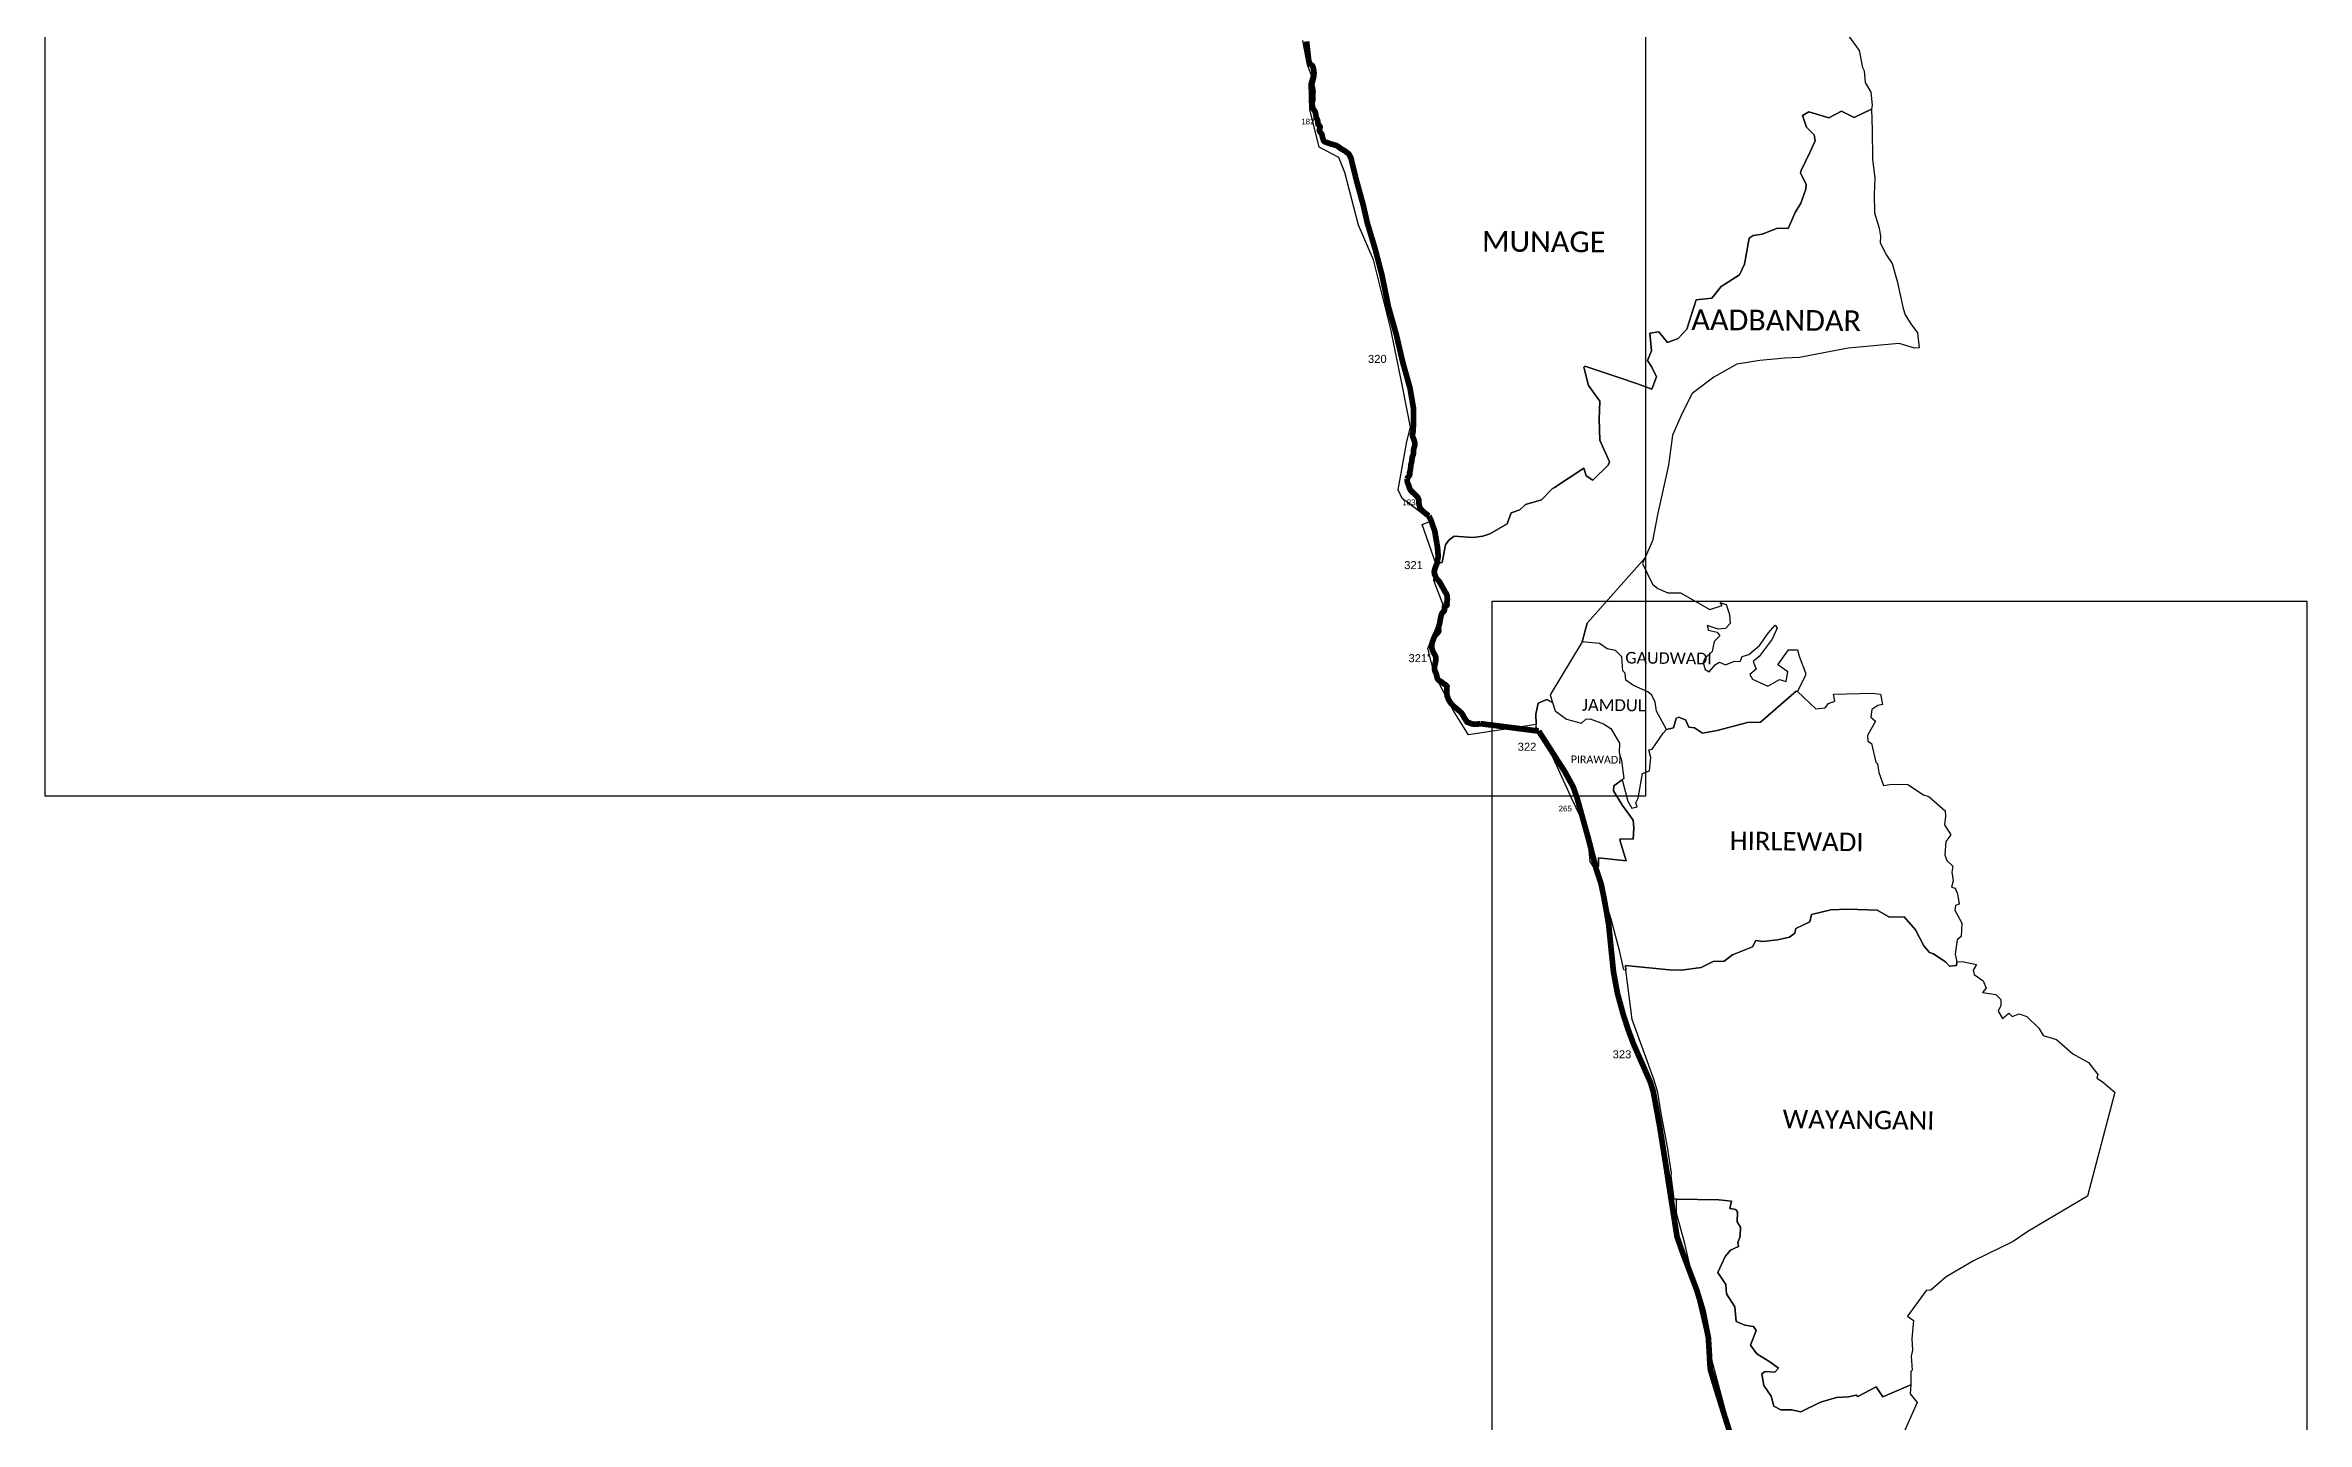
# Model space of a CAD drawing. Header units: metres. Extents: x 0 to 561379, y 0 to 4092696.
# Drawn here: x 319714 to 339495, y 1785539 to 1797582 of the extents above; entities that cross this region are included whole.
import ezdxf

# ---------------------------------------------------------------- set-up
doc = ezdxf.new("R2010")
doc.units = ezdxf.units.M
for name, color, linetype in [('ARTIFICIALLY PROTECTED', 10, 'Continuous'), ('COASTLINE', 5, 'Continuous'), ('NATURALLY PROTECTED', 3, 'Continuous'), ('UNPROTECTED', 130, 'Continuous'), ('UNPROTECTED DUE TO CREEK', 150, 'Continuous'), ('VILLAGE BOUNDRY', 32, 'Continuous'), ('VILLAGE NAME', 1, 'Continuous')]:
    doc.layers.add(name, color=color, linetype=linetype)
doc.styles.get("Standard").update_dxf_attribs({"font": 'arial.ttf'})
picture_1 = doc.add_image_def('image1.ecw', size_in_pixel=(466537, 1349983.0))
picture_2 = doc.add_image_def('image2.ecw', size_in_pixel=(237473, 771506))

msp = doc.modelspace()

# ---------------------------------------------------------------- linework, layer by layer
at = {"layer": 'ARTIFICIALLY PROTECTED', "const_width": 50, "flags": 128}
msp.add_lwpolyline([(332974, 1791275), (333001, 1791234), (333078, 1791095), (333115, 1790989), (333160, 1790826), (333203, 1790672)], dxfattribs=at)
at = {"layer": 'COASTLINE', "flags": 128}
msp.add_lwpolyline([(330747, 1797616), (330753, 1797559), (330759, 1797507), (330765, 1797451), (330773, 1797426), (330781, 1797416), (330797, 1797404), (330804, 1797390), (330811, 1797353), (330812, 1797334), (330810, 1797311), (330803, 1797282), (330798, 1797263), (330794, 1797245), (330793, 1797232), (330799, 1797204), (330803, 1797175), (330802, 1797160), (330800, 1797137), (330801, 1797116), (330801, 1797104), (330799, 1797093), (330796, 1797083), (330796, 1797071), (330795, 1797061), (330797, 1797052), (330800, 1797039), (330808, 1797020), (330820, 1797003), (330825, 1796989), (330828, 1796971), (330831, 1796952), (330835, 1796943), (330841, 1796932), (330846, 1796913), (330847, 1796891), (330852, 1796885), (330864, 1796872), (330865, 1796865), (330862, 1796854), (330860, 1796845), (330860, 1796833), (330868, 1796820), (330878, 1796808), (330883, 1796795), (330885, 1796780), (330890, 1796765), (330896, 1796746), (330904, 1796739), (330920, 1796732), (330944, 1796724), (330971, 1796715), (331001, 1796708), (331015, 1796701), (331036, 1796686), (331053, 1796674), (331083, 1796657), (331117, 1796630), (331135, 1796595), (331147, 1796546), (331182, 1796403), (331241, 1796189), (331278, 1796027), (331347, 1795798), (331405, 1795576), (331463, 1795293), (331534, 1795042), (331586, 1794816), (331651, 1794585), (331681, 1794410), (331682, 1794268), (331679, 1794221), (331677, 1794191), (331672, 1794177), (331673, 1794167), (331678, 1794148), (331689, 1794124), (331694, 1794100), (331694, 1794082), (331684, 1794052), (331681, 1794031), (331681, 1794006), (331679, 1793997), (331673, 1793986), (331670, 1793975), (331667, 1793942), (331663, 1793927), (331659, 1793912), (331657, 1793887), (331656, 1793872), (331651, 1793855), (331648, 1793842), (331649, 1793830), (331646, 1793818), (331636, 1793805), (331628, 1793793), (331626, 1793775), (331630, 1793754), (331642, 1793727), (331647, 1793707), (331658, 1793687), (331687, 1793659), (331713, 1793634), (331723, 1793618), (331728, 1793604), (331730, 1793571), (331736, 1793542), (331745, 1793525), (331762, 1793507), (331793, 1793481), (331817, 1793464), (331836, 1793423), (331868, 1793331), (331892, 1793188), (331898, 1793110), (331888, 1793051), (331871, 1793008), (331863, 1792978), (331866, 1792954), (331886, 1792913), (331908, 1792890), (331925, 1792860), (331941, 1792832), (331955, 1792806), (331969, 1792785), (331975, 1792769), (331977, 1792751), (331978, 1792737), (331977, 1792724), (331974, 1792710), (331972, 1792705), (331973, 1792699), (331976, 1792691), (331975, 1792685), (331972, 1792682), (331962, 1792682), (331956, 1792678), (331953, 1792672), (331954, 1792666), (331954, 1792652), (331953, 1792641), (331951, 1792635), (331942, 1792626), (331932, 1792614), (331927, 1792603), (331921, 1792583), (331915, 1792549), (331911, 1792525), (331902, 1792495), (331901, 1792483), (331902, 1792470), (331903, 1792459), (331901, 1792452), (331893, 1792441), (331879, 1792429), (331869, 1792416), (331860, 1792397), (331851, 1792371), (331845, 1792356), (331843, 1792341), (331842, 1792315), (331845, 1792297), (331855, 1792272), (331869, 1792247), (331876, 1792234), (331878, 1792224), (331878, 1792204), (331870, 1792164), (331865, 1792138), (331866, 1792122), (331870, 1792105), (331877, 1792094), (331883, 1792076), (331887, 1792056), (331893, 1792038), (331903, 1792026), (331930, 1792010), (331948, 1791995), (331963, 1791987), (331970, 1791980), (331975, 1791973), (331973, 1791960), (331973, 1791938), (331972, 1791916), (331977, 1791888), (331987, 1791861), (332007, 1791827), (332034, 1791799), (332076, 1791764), (332094, 1791749), (332111, 1791728), (332122, 1791705), (332138, 1791681), (332150, 1791662), (332161, 1791657), (332180, 1791650), (332195, 1791645), (332207, 1791643), (332228, 1791643), (332248, 1791644), (332267, 1791647), (332777, 1791582), (332834, 1791494), (332926, 1791350), (333001, 1791234), (333078, 1791095), (333115, 1790989), (333160, 1790826), (333214, 1790632), (333280, 1790375), (333324, 1790241), (333347, 1790128), (333375, 1789974), (333389, 1789890), (333412, 1789662), (333431, 1789477), (333466, 1789287), (333516, 1789104), (333560, 1788969), (333606, 1788845), (333682, 1788673), (333754, 1788510), (333780, 1788424), (333834, 1788131), (333888, 1787792), (333933, 1787502), (333987, 1787158), (334037, 1787015), (334160, 1786690), (334215, 1786510), (334261, 1786275), (334268, 1786162), (334274, 1786047), (334279, 1785993), (334325, 1785842), (334391, 1785629), (334447, 1785452)], dxfattribs=at)
at = {"layer": 'NATURALLY PROTECTED', "const_width": 50, "flags": 128}
for points in [[(330747, 1797616), (330753, 1797559), (330759, 1797507), (330765, 1797451), (330773, 1797426), (330781, 1797416), (330797, 1797404), (330804, 1797390), (330811, 1797353), (330812, 1797334), (330810, 1797311), (330803, 1797282), (330798, 1797263), (330794, 1797245), (330793, 1797232), (330795, 1797222)], [(330961, 1796718), (330971, 1796715), (331001, 1796708), (331015, 1796701), (331036, 1796686), (331053, 1796674), (331083, 1796657), (331117, 1796630), (331135, 1796595), (331147, 1796546), (331182, 1796403), (331241, 1796189), (331278, 1796027), (331347, 1795798), (331405, 1795576), (331463, 1795293), (331534, 1795042), (331586, 1794816), (331651, 1794585), (331681, 1794410), (331682, 1794268), (331679, 1794221), (331677, 1794191), (331672, 1794177), (331673, 1794167), (331678, 1794148), (331689, 1794124), (331694, 1794100), (331694, 1794082), (331684, 1794052), (331681, 1794031), (331681, 1794006), (331679, 1793997), (331673, 1793986), (331670, 1793975), (331667, 1793942), (331663, 1793927), (331659, 1793912), (331657, 1793887), (331656, 1793872), (331651, 1793855), (331648, 1793842), (331649, 1793830), (331646, 1793818), (331636, 1793805), (331628, 1793793), (331627, 1793790)], [(331817, 1793464), (331836, 1793423), (331868, 1793331), (331892, 1793188), (331898, 1793110), (331888, 1793051), (331871, 1793008), (331863, 1792978), (331866, 1792954), (331886, 1792913), (331908, 1792890), (331925, 1792860), (331941, 1792832), (331955, 1792806), (331969, 1792785), (331975, 1792769), (331977, 1792751), (331978, 1792737), (331977, 1792724), (331974, 1792710), (331972, 1792705), (331973, 1792699), (331976, 1792691), (331975, 1792685), (331972, 1792682), (331962, 1792682), (331960, 1792681)], [(331960, 1792681), (331956, 1792678), (331953, 1792672), (331954, 1792666), (331954, 1792652), (331953, 1792641), (331951, 1792635), (331942, 1792626), (331932, 1792614), (331927, 1792603), (331921, 1792583), (331915, 1792549), (331911, 1792525), (331902, 1792495), (331901, 1792483), (331902, 1792470), (331903, 1792459), (331901, 1792452), (331893, 1792441), (331879, 1792429), (331869, 1792416), (331860, 1792397), (331851, 1792371), (331845, 1792356), (331843, 1792341), (331842, 1792315), (331845, 1792297), (331855, 1792272), (331869, 1792247), (331876, 1792234), (331878, 1792224), (331878, 1792204), (331870, 1792164), (331865, 1792138), (331866, 1792122), (331870, 1792105), (331877, 1792094), (331883, 1792076), (331887, 1792056), (331893, 1792038), (331903, 1792026), (331930, 1792010), (331948, 1791995), (331963, 1791987), (331970, 1791980), (331975, 1791973), (331973, 1791960), (331973, 1791938), (331972, 1791916), (331977, 1791888), (331987, 1791861), (332007, 1791827), (332034, 1791799), (332076, 1791764), (332094, 1791749), (332111, 1791728), (332122, 1791705), (332138, 1791681), (332150, 1791662), (332161, 1791657), (332180, 1791650), (332195, 1791645), (332207, 1791643), (332228, 1791643), (332248, 1791644), (332267, 1791647)], [(332777, 1791582), (332834, 1791494), (332926, 1791350), (332974, 1791275)], [(333203, 1790672), (333214, 1790632), (333280, 1790375), (333324, 1790241), (333347, 1790128), (333375, 1789974), (333389, 1789890), (333412, 1789662), (333431, 1789477), (333466, 1789287), (333516, 1789104), (333560, 1788969), (333606, 1788845), (333682, 1788673), (333754, 1788510), (333780, 1788424), (333834, 1788131), (333888, 1787792), (333933, 1787502), (333987, 1787158), (334037, 1787015), (334160, 1786690), (334215, 1786510), (334261, 1786275), (334268, 1786162), (334274, 1786047), (334279, 1785993), (334325, 1785842), (334391, 1785629), (334447, 1785452)]]:
    msp.add_lwpolyline(points, dxfattribs=at)
at = {"layer": 'UNPROTECTED', "const_width": 50, "flags": 128}
for points in [[(330795, 1797222), (330799, 1797204), (330803, 1797175), (330802, 1797160), (330800, 1797137), (330801, 1797116), (330801, 1797104), (330799, 1797093), (330796, 1797083), (330796, 1797071), (330795, 1797061), (330797, 1797052), (330800, 1797039), (330808, 1797020), (330820, 1797003), (330825, 1796989), (330828, 1796971), (330831, 1796952), (330835, 1796943), (330841, 1796932), (330846, 1796913), (330847, 1796891), (330852, 1796885), (330864, 1796872), (330865, 1796865), (330862, 1796854), (330860, 1796845), (330860, 1796833), (330868, 1796820), (330878, 1796808), (330883, 1796795), (330885, 1796780), (330890, 1796765), (330896, 1796746), (330904, 1796739), (330920, 1796732), (330944, 1796724), (330961, 1796718)], [(331627, 1793790), (331626, 1793775), (331630, 1793754), (331642, 1793727), (331647, 1793707), (331658, 1793687), (331687, 1793659), (331713, 1793634), (331723, 1793618), (331728, 1793604), (331730, 1793571), (331736, 1793542), (331745, 1793525), (331762, 1793507), (331793, 1793481), (331817, 1793464)]]:
    msp.add_lwpolyline(points, dxfattribs=at)
at = {"layer": 'UNPROTECTED DUE TO CREEK', "const_width": 50, "flags": 128}
msp.add_lwpolyline([(332267, 1791647), (332777, 1791582)], dxfattribs=at)
at = {"layer": 'VILLAGE BOUNDRY'}
for points in [[(335487, 1797666, 0), (335579, 1797537, 0), (335610, 1797387, 0), (335623, 1797357, 0), (335634, 1797257, 0), (335683, 1797172, 0), (335694, 1797057, 0), (335688, 1797022, 0), (335537, 1796951, 0), (335427, 1797006, 0), (335316, 1796946, 0), (335139, 1796999, 0), (335084, 1796967, 0), (335120, 1796867, 0), (335186, 1796799, 0), (335195, 1796745, 0), (335150, 1796643, 0), (335070, 1796480, 0), (335067, 1796462, 0), (335117, 1796366, 0), (335114, 1796322, 0), (335070, 1796200, 0), (335021, 1796118, 0), (334958, 1795980, 0), (334867, 1795981, 0), (334731, 1795928, 0), (334654, 1795917, 0), (334618, 1795895, 0), (334576, 1795667, 0), (334532, 1795573, 0), (334373, 1795473, 0), (334290, 1795369, 0), (334155, 1795355, 0), (334073, 1795099, 0), (333997, 1795018, 0), (333903, 1794982, 0), (333829, 1795075, 0), (333750, 1795062, 0), (333763, 1794910, 0), (333728, 1794824, 0), (333767, 1794765, 0), (333807, 1794682, 0), (333766, 1794574, 0), (333642, 1794621, 0), (333479, 1794674, 0), (333181, 1794775, 0), (333173, 1794767, 0), (333213, 1794606, 0), (333312, 1794467, 0), (333307, 1794310, 0), (333313, 1794128, 0), (333395, 1793938, 0), (333386, 1793907, 0), (333250, 1793777, 0), (333193, 1793816, 0), (333173, 1793883, 0), (332915, 1793712, 0), (332899, 1793705, 0), (332802, 1793606, 0), (332661, 1793564, 0), (332612, 1793519, 0), (332536, 1793492, 0), (332500, 1793396, 0), (332350, 1793307, 0), (332289, 1793287, 0), (332203, 1793276, 0), (332038, 1793287, 0), (331990, 1793251, 0), (331963, 1793211, 0), (331932, 1793056, 0), (331877, 1793047, 0), (331758, 1793388, 0), (331839, 1793420, 0), (331662, 1793559, 0), (331582, 1793616, 0), (331547, 1793692, 0), (331623, 1794116, 0), (331656, 1794241, 0), (331585, 1794596, 0), (331483, 1795097, 0), (331332, 1795704, 0), (331200, 1796009, 0), (331082, 1796469, 0), (331028, 1796601, 0), (330857, 1796692, 0), (330774, 1797019, 0), (330770, 1797249, 0), (330791, 1797318, 0), (330754, 1797412, 0), (330714, 1797623, 0)], [(334453, 1785480, 0), (334281, 1786126, 0), (334151, 1786676, 0), (334056, 1787098, 0), (333983, 1787363, 0), (333981, 1787486, 0), (334354, 1787481, 0), (334463, 1787470, 0), (334449, 1787405, 0), (334502, 1787396, 0), (334516, 1787374, 0), (334513, 1787287, 0), (334543, 1787241, 0), (334539, 1787163, 0), (334520, 1787104, 0), (334524, 1787072, 0), (334455, 1787042, 0), (334409, 1786985, 0), (334343, 1786846, 0), (334413, 1786739, 0), (334419, 1786658, 0), (334493, 1786545, 0), (334504, 1786417, 0), (334580, 1786384, 0), (334657, 1786374, 0), (334678, 1786337, 0), (334629, 1786210, 0), (334686, 1786135, 0), (334798, 1786065, 0), (334874, 1786009, 0), (334843, 1785974, 0), (334758, 1785978, 0), (334729, 1785958, 0), (334747, 1785856, 0), (334811, 1785762, 0), (334834, 1785676, 0), (334896, 1785644, 0), (334989, 1785645, 0), (335070, 1785626, 0), (335243, 1785711, 0), (335383, 1785753, 0), (335486, 1785758, 0), (335554, 1785773, 0), (335567, 1785761, 0), (335729, 1785846, 0), (335786, 1785757, 0), (336033, 1785863, 0), (336026, 1785784, 0), (336087, 1785707, 0), (335840, 1785152, 0)]]:
    msp.add_polyline3d(points, dxfattribs=at)
for points in [[(336105, 1794934, 0), (336064, 1794932, 0), (335930, 1794973, 0), (335484, 1794933, 0), (335059, 1794850, 0), (334931, 1794844, 0), (334710, 1794823, 0), (334509, 1794792, 0), (334308, 1794679, 0), (334119, 1794535, 0), (334035, 1794369, 0), (333947, 1794170, 0), (333913, 1793909, 0), (333820, 1793489, 0), (333771, 1793246, 0), (333706, 1793096, 0), (333202, 1792526, 0), (333158, 1792364, 0), (332876, 1791898, 0), (332898, 1791832, 0), (332847, 1791858, 0), (332772, 1791826, 0), (332752, 1791731, 0), (332754, 1791640, 0), (332163, 1791549, 0), (332033, 1791758, 0), (331866, 1792077, 0), (331806, 1792305, 0), (331950, 1792664, 0), (331860, 1792900, 0), (331877, 1793047, 0), (331932, 1793056, 0), (331963, 1793211, 0), (331990, 1793251, 0), (332038, 1793287, 0), (332203, 1793276, 0), (332289, 1793287, 0), (332350, 1793307, 0), (332500, 1793396, 0), (332536, 1793492, 0), (332612, 1793519, 0), (332661, 1793564, 0), (332802, 1793606, 0), (332899, 1793705, 0), (332915, 1793712, 0), (333173, 1793883, 0), (333193, 1793816, 0), (333250, 1793777, 0), (333386, 1793907, 0), (333395, 1793938, 0), (333313, 1794128, 0), (333307, 1794310, 0), (333312, 1794467, 0), (333213, 1794606, 0), (333173, 1794767, 0), (333181, 1794775, 0), (333479, 1794674, 0), (333642, 1794621, 0), (333766, 1794574, 0), (333807, 1794682, 0), (333767, 1794765, 0), (333728, 1794824, 0), (333763, 1794910, 0), (333750, 1795062, 0), (333829, 1795075, 0), (333903, 1794982, 0), (333997, 1795018, 0), (334073, 1795099, 0), (334155, 1795355, 0), (334290, 1795369, 0), (334373, 1795473, 0), (334532, 1795573, 0), (334576, 1795667, 0), (334618, 1795895, 0), (334654, 1795917, 0), (334731, 1795928, 0), (334867, 1795981, 0), (334958, 1795980, 0), (335021, 1796118, 0), (335070, 1796200, 0), (335114, 1796322, 0), (335117, 1796366, 0), (335067, 1796462, 0), (335070, 1796480, 0), (335150, 1796643, 0), (335195, 1796745, 0), (335186, 1796799, 0), (335120, 1796867, 0), (335084, 1796967, 0), (335139, 1796999, 0), (335316, 1796946, 0), (335427, 1797006, 0), (335537, 1796951, 0), (335688, 1797022, 0), (335695, 1796843, 0), (335698, 1796586, 0), (335716, 1796420, 0), (335711, 1796280, 0), (335715, 1796116, 0), (335754, 1795982, 0), (335767, 1795911, 0), (335764, 1795855, 0), (335818, 1795746, 0), (335869, 1795674, 0), (335911, 1795518, 0), (335964, 1795279, 0), (335981, 1795225, 0), (336031, 1795144, 0), (336089, 1795066, 0)], [(333706, 1793096, 0), (333685, 1793047, 0), (333772, 1792868, 0), (333820, 1792830, 0), (333907, 1792792, 0), (334018, 1792791, 0), (334274, 1792646, 0), (334382, 1792681, 0), (334363, 1792707, 0), (334418, 1792689, 0), (334445, 1792602, 0), (334453, 1792522, 0), (334412, 1792479, 0), (334348, 1792473, 0), (334250, 1792505, 0), (334258, 1792465, 0), (334337, 1792446, 0), (334360, 1792416, 0), (334311, 1792366, 0), (334293, 1792277, 0), (334229, 1792217, 0), (334216, 1792181, 0), (334233, 1792122, 0), (334268, 1792099, 0), (334324, 1792164, 0), (334359, 1792186, 0), (334412, 1792161, 0), (334491, 1792193, 0), (334539, 1792190, 0), (334558, 1792234, 0), (334614, 1792253, 0), (334709, 1792331, 0), (334783, 1792438, 0), (334846, 1792508, 0), (334864, 1792481, 0), (334820, 1792386, 0), (334705, 1792234, 0), (334652, 1792190, 0), (334678, 1792124, 0), (334623, 1792076, 0), (334648, 1792036, 0), (334781, 1791976, 0), (334882, 1792034, 0), (334941, 1792017, 0), (334956, 1792099, 0), (334870, 1792163, 0), (334963, 1792292, 0), (335042, 1792293, 0), (335056, 1792238, 0), (335110, 1792093, 0), (335110, 1792072, 0), (335042, 1791928, 0), (335029, 1791930, 0), (334717, 1791659, 0), (334602, 1791656, 0), (334338, 1791587, 0), (334209, 1791564, 0), (334140, 1791611, 0), (334089, 1791616, 0), (334060, 1791681, 0), (334001, 1791705, 0), (333978, 1791692, 0), (333955, 1791609, 0), (333895, 1791595, 0), (333807, 1791756, 0), (333796, 1791835, 0), (333766, 1791895, 0), (333732, 1791925, 0), (333606, 1791980, 0), (333539, 1792028, 0), (333534, 1792088, 0), (333513, 1792110, 0), (333505, 1792233, 0), (333448, 1792286, 0), (333375, 1792302, 0), (333309, 1792348, 0), (333158, 1792363, 0), (333202, 1792526, 0), (333706, 1793096, 0)], [(333610, 1790736, 0), (333604, 1790637, 0), (333489, 1790639, 0), (333489, 1790618, 0), (333541, 1790446, 0), (333299, 1790474, 0), (333301, 1790397, 0), (333256, 1790393, 0), (333226, 1790441, 0), (333203, 1790704, 0), (333071, 1790984, 0), (332875, 1791412, 0), (332755, 1791616, 0), (332754, 1791640, 0), (332752, 1791731, 0), (332772, 1791826, 0), (332847, 1791858, 0), (332898, 1791832, 0), (332920, 1791759, 0), (333019, 1791686, 0), (333150, 1791650, 0), (333189, 1791686, 0), (333226, 1791690, 0), (333345, 1791645, 0), (333408, 1791606, 0), (333483, 1791477, 0), (333481, 1791395, 0), (333500, 1791326, 0), (333522, 1791166, 0), (333508, 1791155, 0), (333433, 1791104, 0), (333431, 1791058, 0), (333509, 1790932, 0), (333603, 1790802, 0)], [(336477, 1789901, 0), (336473, 1789784, 0), (336438, 1789755, 0), (336419, 1789629, 0), (336433, 1789563, 0), (336431, 1789531, 0), (336369, 1789526, 0), (336337, 1789561, 0), (336231, 1789634, 0), (336195, 1789644, 0), (336146, 1789704, 0), (336072, 1789842, 0), (335975, 1789957, 0), (335845, 1789955, 0), (335738, 1790015, 0), (335480, 1790023, 0), (335332, 1790017, 0), (335163, 1789977, 0), (335149, 1789913, 0), (335026, 1789854, 0), (335018, 1789815, 0), (334970, 1789778, 0), (334866, 1789756, 0), (334737, 1789741, 0), (334675, 1789751, 0), (334648, 1789694, 0), (334471, 1789624, 0), (334400, 1789569, 0), (334302, 1789567, 0), (334197, 1789513, 0), (334027, 1789489, 0), (333917, 1789493, 0), (333536, 1789530, 0), (333540, 1789491, 0), (333521, 1789493, 0), (333487, 1789650, 0), (333412, 1789935, 0), (333318, 1790234, 0), (333256, 1790393, 0), (333301, 1790397, 0), (333299, 1790474, 0), (333541, 1790446, 0), (333489, 1790618, 0), (333489, 1790639, 0), (333604, 1790637, 0), (333610, 1790736, 0), (333603, 1790802, 0), (333509, 1790932, 0), (333431, 1791058, 0), (333433, 1791104, 0), (333508, 1791155, 0), (333557, 1790969, 0), (333593, 1790909, 0), (333638, 1790920, 0), (333627, 1790954, 0), (333648, 1790996, 0), (333684, 1791210, 0), (333745, 1791233, 0), (333758, 1791352, 0), (333740, 1791417, 0), (333769, 1791423, 0), (333866, 1791563, 0), (333895, 1791595, 0), (333955, 1791609, 0), (333978, 1791692, 0), (334001, 1791705, 0), (334061, 1791681, 0), (334089, 1791616, 0), (334140, 1791611, 0), (334209, 1791564, 0), (334338, 1791587, 0), (334602, 1791656, 0), (334717, 1791659, 0), (335029, 1791930, 0), (335042, 1791928, 0), (335200, 1791776, 0), (335282, 1791786, 0), (335313, 1791824, 0), (335366, 1791845, 0), (335357, 1791905, 0), (335698, 1791915, 0), (335766, 1791905, 0), (335783, 1791815, 0), (335743, 1791807, 0), (335690, 1791772, 0), (335683, 1791703, 0), (335723, 1791669, 0), (335653, 1791544, 0), (335656, 1791495, 0), (335689, 1791472, 0), (335725, 1791309, 0), (335740, 1791295, 0), (335751, 1791220, 0), (335794, 1791106, 0), (335869, 1791117, 0), (336006, 1791115, 0), (336142, 1791025, 0), (336188, 1791009, 0), (336333, 1790884, 0), (336336, 1790838, 0), (336327, 1790763, 0), (336382, 1790673, 0), (336339, 1790617, 0), (336328, 1790499, 0), (336347, 1790450, 0), (336398, 1790399, 0), (336392, 1790347, 0), (336402, 1790273, 0), (336389, 1790216, 0), (336421, 1790208, 0), (336440, 1790157, 0), (336456, 1790068, 0), (336424, 1790057, 0), (336417, 1790014, 0)], [(337815, 1788424, 0), (337812, 1788412, 0), (337596, 1787579, 0), (337578, 1787512, 0), (337056, 1787203, 0), (336926, 1787115, 0), (336581, 1786948, 0), (336342, 1786806, 0), (336208, 1786691, 0), (336166, 1786687, 0), (336002, 1786463, 0), (336054, 1786425, 0), (336042, 1786264, 0), (336046, 1786167, 0), (336034, 1786113, 0), (336045, 1785991, 0), (336033, 1785980, 0), (336033, 1785863, 0), (335786, 1785757, 0), (335729, 1785846, 0), (335567, 1785761, 0), (335554, 1785773, 0), (335486, 1785758, 0), (335383, 1785753, 0), (335243, 1785711, 0), (335070, 1785626, 0), (334989, 1785645, 0), (334896, 1785644, 0), (334834, 1785676, 0), (334811, 1785762, 0), (334747, 1785856, 0), (334729, 1785958, 0), (334758, 1785978, 0), (334843, 1785974, 0), (334874, 1786009, 0), (334798, 1786065, 0), (334686, 1786135, 0), (334629, 1786210, 0), (334678, 1786337, 0), (334657, 1786374, 0), (334580, 1786384, 0), (334504, 1786417, 0), (334493, 1786545, 0), (334419, 1786658, 0), (334413, 1786739, 0), (334343, 1786846, 0), (334409, 1786985, 0), (334455, 1787042, 0), (334524, 1787072, 0), (334520, 1787104, 0), (334539, 1787163, 0), (334543, 1787241, 0), (334513, 1787287, 0), (334516, 1787374, 0), (334502, 1787396, 0), (334449, 1787405, 0), (334463, 1787470, 0), (334354, 1787481, 0), (333981, 1787486, 0), (333961, 1787486, 0), (333935, 1787690, 0), (333938, 1787715, 0), (333903, 1787944, 0), (333846, 1788254, 0), (333820, 1788420, 0), (333787, 1788528, 0), (333594, 1789059, 0), (333540, 1789491, 0), (333536, 1789530, 0), (333917, 1789493, 0), (334027, 1789489, 0), (334197, 1789513, 0), (334302, 1789567, 0), (334400, 1789569, 0), (334471, 1789624, 0), (334648, 1789694, 0), (334675, 1789751, 0), (334737, 1789741, 0), (334866, 1789756, 0), (334970, 1789778, 0), (335018, 1789815, 0), (335026, 1789854, 0), (335149, 1789913, 0), (335163, 1789977, 0), (335332, 1790017, 0), (335480, 1790023, 0), (335738, 1790015, 0), (335845, 1789955, 0), (335975, 1789957, 0), (336072, 1789842, 0), (336146, 1789704, 0), (336195, 1789644, 0), (336231, 1789634, 0), (336337, 1789561, 0), (336369, 1789526, 0), (336431, 1789531, 0), (336433, 1789563, 0), (336482, 1789565, 0), (336605, 1789541, 0), (336578, 1789489, 0), (336587, 1789452, 0), (336664, 1789397, 0), (336692, 1789334, 0), (336660, 1789294, 0), (336775, 1789278, 0), (336820, 1789235, 0), (336820, 1789182, 0), (336795, 1789132, 0), (336835, 1789068, 0), (336890, 1789114, 0), (336917, 1789084, 0), (336979, 1789107, 0), (337047, 1789085, 0), (337153, 1788982, 0), (337189, 1788918, 0), (337306, 1788885, 0), (337448, 1788757, 0), (337587, 1788683, 0), (337667, 1788577, 0), (337658, 1788545, 0), (337705, 1788515, 0)]]:
    msp.add_polyline3d(points, close=True, dxfattribs=at)

# ---------------------------------------------------------------- texts
at = {"layer": 'ARTIFICIALLY PROTECTED', "insert": (332951, 1790929), "char_height": 50, "attachment_point": 1}
msp.add_mtext_dynamic_manual_height_columns('265', width=84.37, gutter_width=1, heights=[74.2], dxfattribs=at)
at = {"layer": 'NATURALLY PROTECTED', "char_height": 70, "attachment_point": 1}
for s, width, insert in [('320', 228.04, (331284, 1794873)), ('321', 95.17, (331601, 1793069)), ("321'", 228.46, (331638, 1792255)), ('322', 95.17, (332593, 1791480)), ('323', 95.17, (333424, 1788789))]:
    msp.add_mtext_dynamic_manual_height_columns(s, width=width, gutter_width=1, heights=[0], dxfattribs=dict(at, insert=insert))
at = {"layer": 'UNPROTECTED', "char_height": 50, "attachment_point": 1}
for s, insert in [('\\pxt1;182', (330700, 1796940)), ('\\pxt1;183', (331584, 1793608))]:
    msp.add_mtext_dynamic_manual_height_columns(s, width=70.18, gutter_width=1, heights=[0], dxfattribs=dict(at, insert=insert))
at = {"layer": 'VILLAGE NAME', "attachment_point": 1}
for s, width, gutter_width, insert, char_height, rotation in [('{\\fCalibri|b0|i0|c0|p34;MUNAGE}', 1779.61, 902, (332282, 1795958), 180.34, 359.6139), ('{\\fCalibri|b0|i0|c0|p34;AADBANDAR}', 1779.61, 902, (334113, 1795272), 180.34, 359.6139), ('{\\fCalibri|b0|i0|c0|p34;GAUDWADI}', 998.47, 506, (333535, 1792275), 101.18, 359.3742), ('{\\fCalibri|b0|i0|c0|p34;JAMDUL}', 1024.7, 519, (333157, 1791864), 103.84, 359.3742), ('{\\fCalibri|b0|i0|c0|p34;PIRAWADI}', 661.03, 335, (333058, 1791369), 66.99, 359.3742), ('{\\fCalibri|b0|i0|c0|p34;HIRLEWADI}', 1589.79, 806, (334449, 1790704), 161.11, 359.3742), ('{\\fCalibri|b0|i0|c0|p34;WAYANGANI}', 1589.79, 806, (334912, 1788269), 161.11, 359.3742)]:
    msp.add_mtext_dynamic_manual_height_columns(s, width=width, gutter_width=gutter_width, heights=[0], dxfattribs=dict(at, insert=insert, char_height=char_height, rotation=rotation))

# ---------------------------------------------------------------- pictures from other files: only their frames are drawn
image = msp.add_image(picture_1, insert=(319714, 1791012), size_in_units=(13996, 40499))
image.dxf.flags = 7
image = msp.add_image(picture_2, insert=(332371, 1769573), size_in_units=(7124, 23145))
image.dxf.flags = 7

doc.saveas('drawing.dxf')
